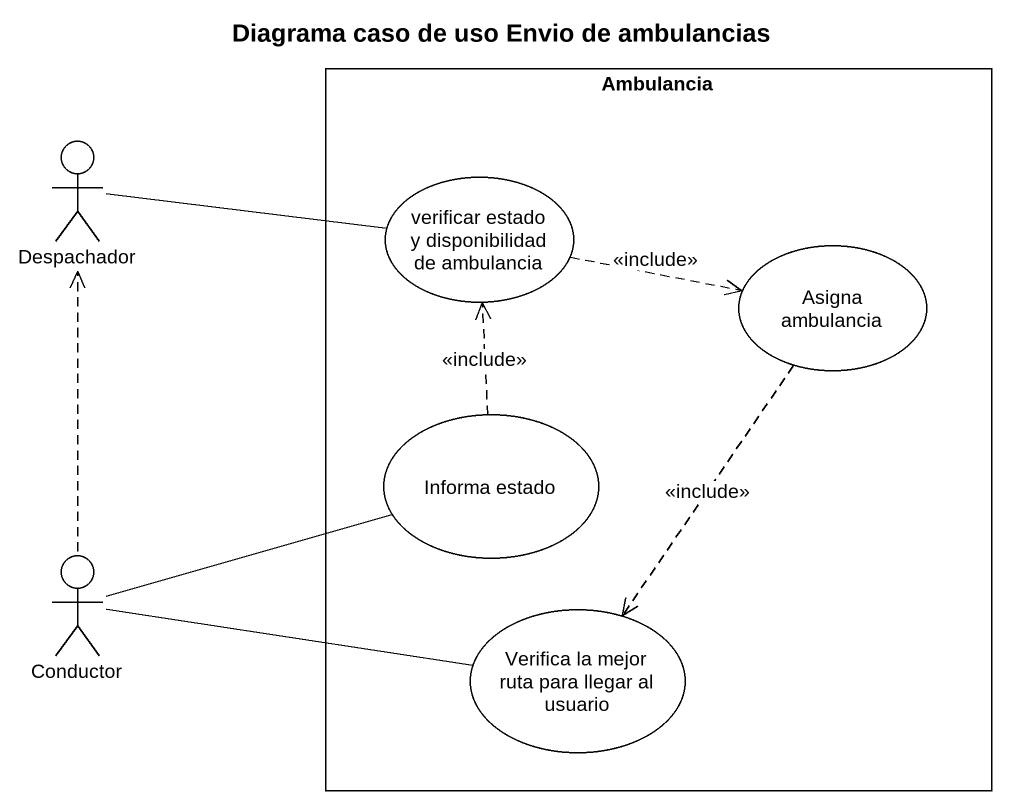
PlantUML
@startuml
title Diagrama caso de uso Envio de ambulancias
rectangle Ambulancia {
  usecase "verificar estado y disponibilidad de ambulancia" as verificar_estado_y
  usecase "Asigna ambulancia" as Asigna_ambulancia
  usecase "Informa estado" as Informa_estado
  usecase "Verifica la mejor ruta para llegar al usuario" as Verifica_la_mejor_ruta_para
}
actor Despachador
actor Conductor
Despachador -right- verificar_estado_y
verificar_estado_y .right.> Asigna_ambulancia : <<include>>
Asigna_ambulancia ..> Verifica_la_mejor_ruta_para : <<include>>
Informa_estado .up.> verificar_estado_y : <<include>>
Conductor .up.> Despachador
Conductor -right- Informa_estado
Conductor -right- Verifica_la_mejor_ruta_para
@enduml
